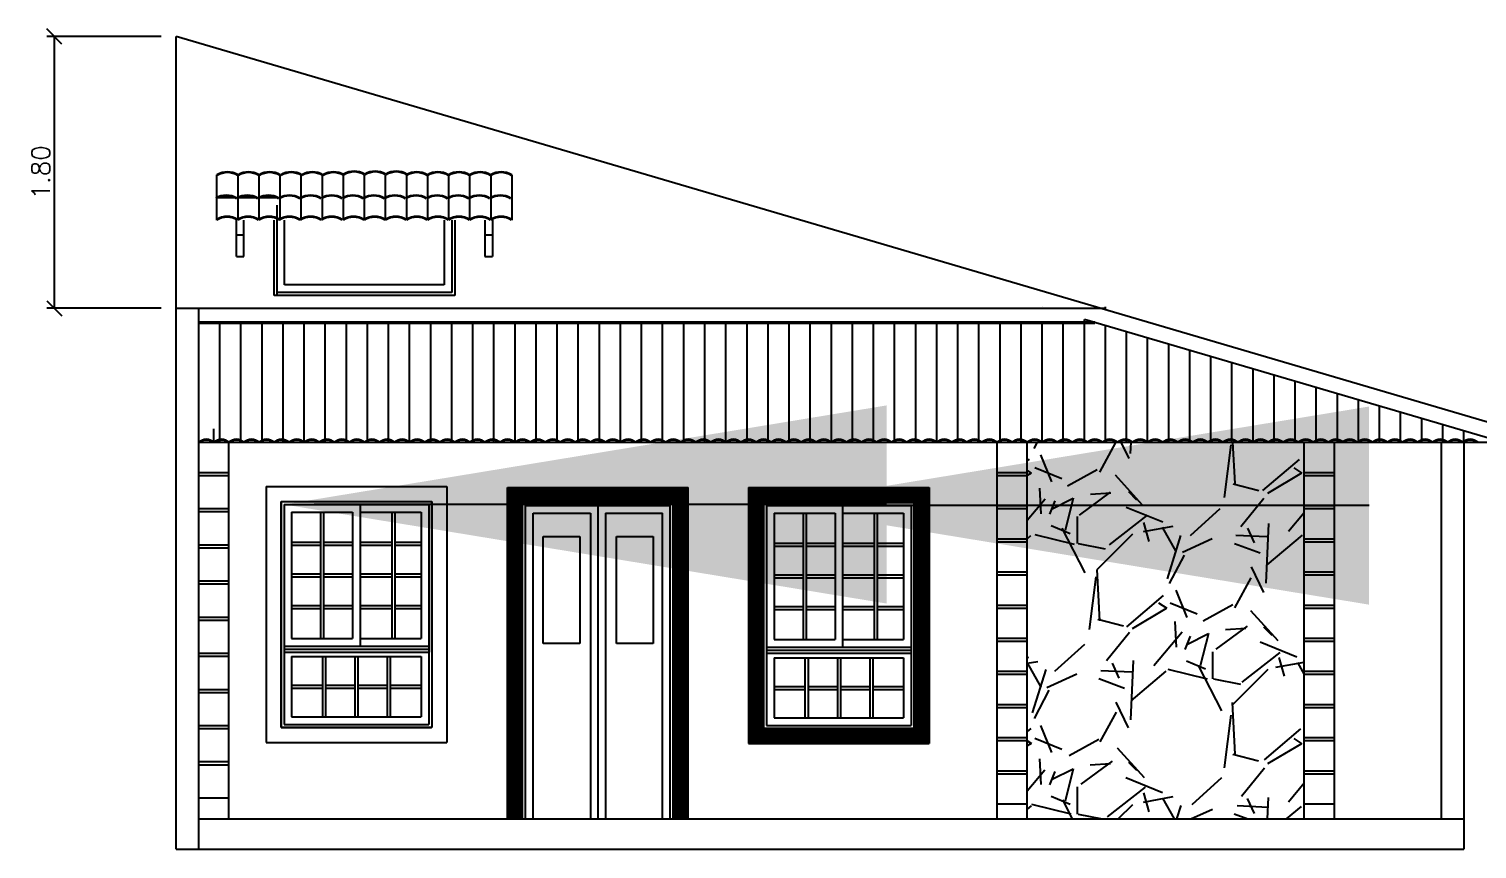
# Model space of a CAD drawing. Header units: metres. Extents: x 433 to 682, y 535 to 584.
# Drawn here: x 570.48 to 580.09, y 563.95 to 569.39 of the extents above; entities that cross this region are included whole.
import ezdxf
from ezdxf import colors
from ezdxf.entities.mleader import LeaderData, LeaderLine
from ezdxf.math import Vec2, Vec3

# ---------------------------------------------------------------- set-up
doc = ezdxf.new("R2010")
doc.units = ezdxf.units.M
doc.linetypes.add('ACAD_ISO02W100', pattern=[15, 12, -3])
for name, color, linetype in [('ARQ-ESQ-01', 1, 'ACAD_ISO02W100'), ('ARQ-HACHURA', 252, 'Continuous'), ('ARQ_ALVENARIA', 4, 'Continuous')]:
    doc.layers.add(name, color=color, linetype=linetype)
doc.styles.add('ROMANS', font='romans.shx')
doc.dimstyles.new('1-100', dxfattribs={"dimtxt": 0.12, "dimasz": 0.1, "dimexe": 0.05, "dimexo": 0.1, "dimgap": 0.03, "dimtad": 1, "dimzin": 5, "dimdsep": 46, "dimtxsty": 'ROMANS', "dimblk": 'OBLIQUE', "dimcen": 0, "dimclrd": 256, "dimclre": 256, "dimclrt": 2, "dimadec": 0, "dimazin": 0, "dimtfac": 1, "dimtofl": 0, "dimtmove": 2, "dimatfit": 3, "dimfxl": 0.04, "dimtolj": 1, "dimtzin": 1, "dimarcsym": 0})

# ---------------------------------------------------------------- blocks, each defined once
blk = doc.blocks.new('_Oblique')
at = {"color": 0, "linetype": 'ByBlock', "lineweight": -2}
blk.add_line((-0.5, -0.5), (0.5, 0.5), dxfattribs=at)
blk = doc.blocks.new('*D74')
at = {"layer": 'ARQ_ALVENARIA', "lineweight": -2, "transparency": 16777216}
for p, q in [((571.3555, 569.3449), (570.5966, 569.3449)), ((570.6466, 567.5408), (570.6466, 569.3449)), ((571.3555, 567.5408), (570.5966, 567.5408))]:
    blk.add_line(p, q, dxfattribs=at)
at = {"layer": 'DEFPOINTS', "color": 0, "transparency": 16777216}
for p in [(570.6466, 569.3449), (571.4555, 569.3449), (571.4555, 567.5408)]:
    blk.add_point(p, dxfattribs=at)
at = {"layer": 'ARQ_ALVENARIA', "lineweight": -2, "transparency": 16777216, "xscale": 0.1, "yscale": 0.1, "zscale": 0.1}
for p, rotation in [((570.6466, 569.3449), 90), ((570.6466, 567.5408), 270)]:
    blk.add_blockref('_Oblique', p, dxfattribs=dict(at, rotation=rotation))
at = {"layer": 'ARQ_ALVENARIA', "color": 2, "transparency": 16777216, "insert": (570.5566, 568.4429), "char_height": 0.12, "attachment_point": 5, "rotation": 90, "style": 'ROMANS'}
blk.add_mtext('\\A1;1.80', dxfattribs=at)

msp = doc.modelspace()

# ---------------------------------------------------------------- hatches: boundary and pattern name
at = {"layer": 'ARQ-HACHURA'}
h = msp.add_hatch(dxfattribs=at)
h.set_pattern_fill('GRAVEL', color=256, scale=0.05, angle=45, style=0)
h.set_pattern_definition([(273.0128, (-0.25145, 1.5446), (0.898029439, -15.266451441), [0.1708605, -16.91525]), (229.9697, (-0.242467, 1.37398), (9.878305503, 11.6743440524), [0.2932025, -29.027]), (177.5104, (-0.43105, 1.14947), (18.858540969, -0.898041796), [0.206741, -20.46735]), (312.2737, (-0.556776, 0.574736), (-17.06248475, 18.8585281754), [0.2670025, -26.4332]), (337.8337, (-0.37717, 0.37717), (-15.2664542805, 6.2861726643), [0.261817, -25.9199]), (42.2737, (-0.134704, 0.27839), (-18.8585281754, -17.06248475), [0.2670025, -26.4332]), (82.6942, (0.06286, 0.457993), (-2.6940922174, -20.6545884485), [0.353097, -34.95655]), (117.2553, (0.107763, 0.808223), (-13.470377337, 26.042761055), [0.33336, -33.00265]), (166.4296, (-0.0449, 1.10457), (-18.858525973, 4.4901124776), [0.2679065, -26.52275]), (220.2364, (-0.30533, 1.16743), (10.776291158, 8.98025679), [0.3058565, -14.98695]), (267.3974, (-0.538815, 0.969868), (-0.8980387878, -20.6545765513), [0.395539, -39.1584]), (183.8141, (0.34125, 1.4548), (-11.674320665, -0.898029896), [0.1350025, -13.3653]), (216.4692, (0.206546, 1.44582), (13.4703708865, 9.878259387), [0.256841, -25.4273]), (270, (0, 1.2932), (0.898025, -0.898025), [0.1796045, -1.616445]), (248.1986, (-0.17062, 1.33806), (2.694084102, 6.2862023), [0.0967205, -9.5753]), (336.8014, (-0.20655, 1.24826), (-3.592104814, 1.79605233), [0.136783, -6.7024]), (75.9638, (-0.08082, 1.19437), (0.89802137, 4.490126616), [0.22216, -7.18315]), (206.5651, (-0.02694, 1.4099), (2.69407632, 0.89802777), [0.1606435, -3.85545]), (61.3895, (-0.7274, 0.7274), (6.286189843, 11.674332308), [0.225044, -22.2794]), (115.3462, (-0.61964, 0.92497), (6.286175325, -13.470360203), [0.1887995, -18.6911]), (338.1986, (-0.20655, 1.5895), (-6.2862023, 2.694084102), [0.19344, -9.4786]), (28.6105, (-0.02694, 1.51766), (-11.674332308, -6.286189843), [0.225044, -22.2794]), (24.444, (-0.17062, 0.17062), (-6.28618268, -2.69408459), [0.2170175, -10.63385]), (339.7751, (0.02694, 0.26043), (-14.368394743, 5.38815955), [0.181836, -18.0018]), (111.8014, (0.70046, 0.70046), (-2.694084102, 6.2862023), [0.19344, -9.4786]), (62.354, (0.62862, 0.880065), (-8.082236557, -15.266430618), [0.2128915, -21.0762]), (114.444, (0.26043, 0.26043), (2.69408459, -6.28618268), [0.108509, -10.7424]), (146.3099, (0.64658, 0.64658), (-4.49011212, 2.694069765), [0.0647575, -6.411]), (210.9638, (0.5927, 0.6825), (3.59210279, 1.79605467), [0.261817, -4.974525]), (231.009, (0.36819, 0.547796), (8.0822193635, 9.8782663935), [0.2426335, -24.0207]), (348.6901, (1e-16, 1.11355), (-2.69407541, 0.89802357), [0.183162, -4.39589]), (38.1572, (0.179605, 1.07763), (17.0625009872, 13.470382451), [0.3197785, -31.658]), (105.9454, (0.43105, 1.2752), (2.694070205, -9.87825839), [0.130754, -12.9447]), (135, (0.3951, 1.4009), (-1.7960512, 1e-16), [0.0762, -1.1938]), (165.2564, (0.32329, 0.55678), (9.87827095, -2.694081279), [0.1764335, -17.46695]), (93.0128, (0.15266, 0.60168), (-0.898029439, 15.266451441), [0.3417215, -16.7444]), (45, (0.1347, 0.9429), (1e-16, 1.7960512), [0.3302, -0.9398]), (10.3048, (0.36819, 1.17641), (-15.266420444, -2.694060679), [0.200805, -19.87965]), (299.0546, (0.56576, 1.21233), (2.694083103, -4.49013891), [0.1849145, -9.06085]), (252.646, (0.65556, 1.05069), (-8.082218868, -26.042742406), [0.3010725, -29.80625]), (220.4261, (0.565756, 0.76332), (-12.5723569134, -10.7763143787), [0.3185145, -31.5329]), (220.4261, (0.565756, 0.76332), (-12.5723569134, -10.7763143787), [0.3185145, -31.5329])])
h.paths.add_polyline_path([(578.9455, 566.6508), (577.1055, 566.6508), (577.1055, 564.1508), (578.9455, 564.1508)])
h = msp.add_hatch(dxfattribs=at)
h.set_pattern_fill('_USER', color=256, scale=0.01, angle=45, style=0, pattern_type=0)
h.set_pattern_definition([(45, (0, 0), (-0.00707106781, 0.00707106781), [])])
h.paths.add_polyline_path([(573.6555, 564.1508), (573.7555, 564.1508), (573.7555, 566.2508), (574.7555, 566.2508), (574.7555, 564.1508), (574.8555, 564.1508), (574.8555, 566.3508), (573.6555, 566.3508)])
h = msp.add_hatch(dxfattribs=at)
h.set_pattern_fill('_USER', color=256, scale=0.01, angle=45, style=0, pattern_type=0)
h.set_pattern_definition([(45, (0, 1.560754), (-0.00707106781, 0.00707106781), [])])
h.paths.add_polyline_path([(576.4555, 566.3508), (575.2555, 566.3508), (575.2555, 564.6508), (576.4555, 564.6508)])
h.paths.add_polyline_path([(575.3555, 564.7508), (576.3555, 564.7508), (576.3555, 566.2508), (575.3555, 566.2508)], flags=16)

# ---------------------------------------------------------------- linework, layer by layer
at = {"layer": 'ARQ-ESQ-01'}
for p, q in [((572.1255, 567.6261), (572.1255, 568.2261)), ((571.8555, 567.8852), (571.8555, 568.1261)), ((571.9055, 567.8852), (571.9055, 568.1261)), ((572.1055, 567.6261), (572.1055, 568.1261)), ((572.1755, 567.6961), (572.1755, 568.1261)), ((573.2355, 568.1261), (573.2355, 567.6961)), ((573.2855, 568.1261), (573.2855, 567.6461)), ((573.3055, 568.1261), (573.3055, 567.6261)), ((573.5055, 568.1261), (573.5055, 567.8852)), ((573.5555, 568.1261), (573.5555, 567.8852)), ((571.8555, 568.0285), (571.9055, 568.0285)), ((573.5055, 568.0285), (573.5555, 568.0285)), ((571.8555, 567.8852), (571.9055, 567.8852)), ((573.5055, 567.8852), (573.5555, 567.8852)), ((573.2355, 567.6961), (572.1755, 567.6961)), ((573.3055, 567.6261), (572.1055, 567.6261)), ((573.2855, 567.6461), (572.1255, 567.6461)), ((571.7055, 566.6508), (571.7055, 566.7401)), ((572.1518, 565.2581), (572.1518, 566.2581)), ((572.1518, 566.2581), (573.1518, 566.2581)), ((572.1518, 566.2581), (572.1518, 564.7581)), ((572.1518, 566.2581), (573.1518, 566.2581)), ((572.1518, 566.2581), (573.1518, 566.2581)), ((572.1518, 564.7581), (572.1518, 566.2581)), ((572.1718, 566.2381), (572.1718, 564.7781)), ((572.1718, 566.2381), (573.1318, 566.2381)), ((572.6768, 566.2381), (572.6768, 565.2981)), ((573.1318, 566.2381), (573.1318, 564.7781)), ((573.1518, 565.2581), (573.1518, 566.2581)), ((573.1518, 566.2581), (573.1518, 564.7581)), ((573.1518, 566.2581), (573.1518, 564.7581)), ((573.7555, 564.1508), (573.7555, 566.2508)), ((573.7555, 566.2508), (574.7555, 566.2508)), ((573.7755, 566.2308), (574.7355, 566.2308)), ((573.7755, 564.1508), (573.7755, 566.2308)), ((574.2555, 566.2308), (574.2555, 564.1508)), ((574.7355, 564.1508), (574.7355, 566.2308)), ((574.7555, 564.1508), (574.7555, 566.2508)), ((575.3555, 566.2508), (576.3555, 566.2508)), ((575.3555, 565.2508), (575.3555, 566.2508)), ((575.3555, 566.2508), (575.3555, 564.7508)), ((575.3555, 566.2508), (576.3555, 566.2508)), ((575.3555, 566.2508), (576.3555, 566.2508)), ((575.3555, 565.2508), (575.3555, 566.2508)), ((575.3555, 566.2508), (575.3555, 564.7508)), ((575.3555, 566.2508), (576.3555, 566.2508)), ((575.3555, 566.2508), (576.3555, 566.2508)), ((575.3555, 564.7508), (575.3555, 566.2508)), ((575.3755, 566.2308), (575.3755, 564.7708)), ((575.3755, 566.2308), (576.3355, 566.2308)), ((575.8805, 566.2308), (575.8805, 565.2908)), ((576.3355, 566.2308), (576.3355, 564.7708)), ((576.3555, 565.2508), (576.3555, 566.2508)), ((576.3555, 566.2508), (576.3555, 564.7508)), ((576.3555, 565.2508), (576.3555, 566.2508)), ((576.3555, 566.2508), (576.3555, 564.7508)), ((576.3555, 566.2508), (576.3555, 564.7508)), ((572.2218, 566.1881), (572.2218, 565.3481)), ((572.2218, 566.1881), (572.6268, 566.1881)), ((572.4143, 566.1881), (572.4143, 565.3481)), ((572.4343, 566.1881), (572.4343, 565.3481)), ((572.6268, 566.1881), (572.6268, 565.3481)), ((572.6768, 566.1881), (573.0818, 566.1881)), ((572.8868, 566.1881), (572.8868, 565.3481)), ((572.9068, 566.1881), (572.9068, 565.3481)), ((573.0818, 566.1881), (573.0818, 565.3481)), ((573.0818, 566.1881), (573.0818, 565.3481)), ((573.8255, 564.1508), (573.8255, 566.1808)), ((573.8255, 566.1808), (574.2055, 566.1808)), ((574.2055, 566.1808), (574.2055, 564.1508)), ((574.3055, 566.1808), (574.3055, 564.1508)), ((574.3055, 566.1808), (574.6855, 566.1808)), ((574.6855, 564.1508), (574.6855, 566.1808)), ((575.4255, 566.1808), (575.4255, 565.3408)), ((575.4255, 566.1808), (575.8305, 566.1808)), ((575.618, 566.1808), (575.618, 565.3408)), ((575.638, 566.1808), (575.638, 565.3408)), ((575.8305, 566.1808), (575.8305, 565.3408)), ((575.8805, 566.1808), (576.2855, 566.1808)), ((576.0905, 566.1808), (576.0905, 565.3408)), ((576.1105, 566.1808), (576.1105, 565.3408)), ((576.2855, 566.1808), (576.2855, 565.3408)), ((576.2855, 566.1808), (576.2855, 565.3408)), ((572.2218, 565.9881), (572.4143, 565.9881)), ((572.2218, 565.9681), (572.4143, 565.9681)), ((572.4343, 565.9881), (572.6268, 565.9881)), ((572.4343, 565.9681), (572.6268, 565.9681)), ((572.6768, 565.9881), (572.8868, 565.9881)), ((572.6768, 565.9681), (572.8868, 565.9681)), ((572.9068, 565.9881), (573.0818, 565.9881)), ((572.9068, 565.9681), (573.0818, 565.9681)), ((575.4255, 565.9808), (575.618, 565.9808)), ((575.4255, 565.9608), (575.618, 565.9608)), ((575.638, 565.9808), (575.8305, 565.9808)), ((575.638, 565.9608), (575.8305, 565.9608)), ((575.8805, 565.9808), (576.0905, 565.9808)), ((575.8805, 565.9608), (576.0905, 565.9608)), ((576.1105, 565.9808), (576.2855, 565.9808)), ((576.1105, 565.9608), (576.2855, 565.9608)), ((572.2218, 565.7781), (572.4143, 565.7781)), ((572.2218, 565.7581), (572.4143, 565.7581)), ((572.4343, 565.7781), (572.6268, 565.7781)), ((572.4343, 565.7581), (572.6268, 565.7581)), ((572.6768, 565.7781), (572.8868, 565.7781)), ((572.6768, 565.7581), (572.8868, 565.7581)), ((572.9068, 565.7781), (573.0818, 565.7781)), ((572.9068, 565.7581), (573.0818, 565.7581)), ((575.4255, 565.7708), (575.618, 565.7708)), ((575.4255, 565.7508), (575.618, 565.7508)), ((575.638, 565.7708), (575.8305, 565.7708)), ((575.638, 565.7508), (575.8305, 565.7508)), ((575.8805, 565.7708), (576.0905, 565.7708)), ((575.8805, 565.7508), (576.0905, 565.7508)), ((576.1105, 565.7708), (576.2855, 565.7708)), ((576.1105, 565.7508), (576.2855, 565.7508)), ((572.2218, 565.5681), (572.4143, 565.5681)), ((572.4343, 565.5681), (572.6268, 565.5681)), ((572.6768, 565.5681), (572.8868, 565.5681)), ((572.9068, 565.5681), (573.0818, 565.5681)), ((575.4255, 565.5608), (575.618, 565.5608)), ((575.638, 565.5608), (575.8305, 565.5608)), ((575.8805, 565.5608), (576.0905, 565.5608)), ((576.1105, 565.5608), (576.2855, 565.5608)), ((572.2218, 565.5481), (572.4143, 565.5481)), ((572.4343, 565.5481), (572.6268, 565.5481)), ((572.6768, 565.5481), (572.8868, 565.5481)), ((572.9068, 565.5481), (573.0818, 565.5481)), ((575.4255, 565.5408), (575.618, 565.5408)), ((575.638, 565.5408), (575.8305, 565.5408)), ((575.8805, 565.5408), (576.0905, 565.5408)), ((576.1105, 565.5408), (576.2855, 565.5408)), ((572.1718, 565.2981), (573.1318, 565.2981)), ((572.1718, 565.2781), (573.1318, 565.2781)), ((572.2218, 565.3481), (572.6268, 565.3481)), ((572.6768, 565.3481), (573.0818, 565.3481)), ((575.3755, 565.2908), (576.3355, 565.2908)), ((575.3755, 565.2708), (576.3355, 565.2708)), ((575.4255, 565.3408), (575.8305, 565.3408)), ((575.8805, 565.3408), (576.2855, 565.3408)), ((572.1718, 565.2581), (573.1318, 565.2581)), ((572.2218, 565.2281), (572.2218, 564.8281)), ((572.2218, 565.2281), (573.0818, 565.2281)), ((572.4268, 565.2281), (572.4268, 564.8281)), ((572.4468, 565.2281), (572.4468, 564.8281)), ((572.6418, 565.2281), (572.6418, 564.8281)), ((572.6618, 565.2281), (572.6618, 564.8281)), ((572.8568, 565.2281), (572.8568, 564.8281)), ((572.8768, 565.2281), (572.8768, 564.8281)), ((573.0818, 565.2281), (573.0818, 564.8281)), ((575.3755, 565.2508), (576.3355, 565.2508)), ((575.4255, 565.2208), (575.4255, 564.8208)), ((575.4255, 565.2208), (576.2855, 565.2208)), ((575.6305, 565.2208), (575.6305, 564.8208)), ((575.6505, 565.2208), (575.6505, 564.8208)), ((575.8455, 565.2208), (575.8455, 564.8208)), ((575.8655, 565.2208), (575.8655, 564.8208)), ((576.0605, 565.2208), (576.0605, 564.8208)), ((576.0805, 565.2208), (576.0805, 564.8208)), ((576.2855, 565.2208), (576.2855, 564.8208)), ((572.2218, 565.0381), (572.4268, 565.0381)), ((572.2218, 565.0181), (572.4268, 565.0181)), ((572.4468, 565.0381), (572.6418, 565.0381)), ((572.4468, 565.0181), (572.6418, 565.0181)), ((572.6618, 565.0381), (572.8568, 565.0381)), ((572.6618, 565.0181), (572.8568, 565.0181)), ((572.8768, 565.0381), (573.0818, 565.0381)), ((572.8768, 565.0181), (573.0818, 565.0181)), ((575.4255, 565.0308), (575.6305, 565.0308)), ((575.4255, 565.0108), (575.6305, 565.0108)), ((575.6505, 565.0308), (575.8455, 565.0308)), ((575.6505, 565.0108), (575.8455, 565.0108)), ((575.8655, 565.0308), (576.0605, 565.0308)), ((575.8655, 565.0108), (576.0605, 565.0108)), ((576.0805, 565.0308), (576.2855, 565.0308)), ((576.0805, 565.0108), (576.2855, 565.0108)), ((572.2218, 564.8281), (573.0818, 564.8281)), ((575.4255, 564.8208), (576.2855, 564.8208)), ((572.1518, 564.7581), (573.1504, 564.7581)), ((573.1518, 564.7581), (572.1518, 564.7581)), ((572.1718, 564.7781), (573.1318, 564.7781)), ((575.3555, 564.7508), (576.3541, 564.7508)), ((575.3555, 564.7508), (576.3541, 564.7508)), ((576.3555, 564.7508), (575.3555, 564.7508)), ((575.3755, 564.7708), (576.3355, 564.7708))]:
    msp.add_line(p, q, dxfattribs=at)
for points in [[(573.8912, 566.0256), (574.1351, 566.0256), (574.1351, 565.315), (573.8912, 565.315)], [(574.3791, 566.0256), (574.6231, 566.0256), (574.6231, 565.315), (574.3791, 565.315)]]:
    msp.add_lwpolyline(points, close=True, dxfattribs=at)
at = {"layer": 'ARQ_ALVENARIA'}
for p, q in [((580.6141, 566.6508), (571.4555, 569.3449)), ((571.4555, 563.9508), (571.4555, 569.3449)), ((571.7259, 568.2261), (571.7259, 568.4261)), ((571.7259, 568.1261), (571.7259, 568.4261)), ((571.8659, 568.1261), (571.8659, 568.4261)), ((572.0059, 568.1261), (572.0059, 568.4261)), ((572.1459, 568.1261), (572.1459, 568.4261)), ((572.2859, 568.1261), (572.2859, 568.4261)), ((572.4259, 568.1261), (572.4259, 568.4261)), ((572.5659, 568.1261), (572.5659, 568.4261)), ((572.7059, 568.1261), (572.7059, 568.4261)), ((572.8459, 568.1261), (572.8459, 568.4261)), ((572.9859, 568.1261), (572.9859, 568.4261)), ((573.1259, 568.1261), (573.1259, 568.4261)), ((573.2659, 568.1261), (573.2659, 568.4261)), ((573.4059, 568.1261), (573.4059, 568.4261)), ((573.5459, 568.1261), (573.5459, 568.4261)), ((573.6859, 568.1261), (573.6859, 568.4261)), ((571.7259, 568.2761), (572.1459, 568.2761)), ((571.4555, 567.5408), (577.6255, 567.5408)), ((571.6055, 563.9508), (571.6055, 567.5408)), ((577.2055, 567.5493), (577.2055, 567.5508)), ((577.6255, 567.5299), (577.6255, 567.5508)), ((571.6055, 567.4508), (577.5546, 567.4508)), ((571.6055, 567.4408), (577.5546, 567.4408)), ((571.7455, 566.6508), (571.7455, 567.4508)), ((571.8855, 566.6508), (571.8855, 567.4508)), ((572.0255, 566.6508), (572.0255, 567.4508)), ((572.1655, 566.6508), (572.1655, 567.4508)), ((572.3055, 566.6508), (572.3055, 567.4508)), ((572.4455, 566.6508), (572.4455, 567.4508)), ((572.5855, 566.6508), (572.5855, 567.4508)), ((572.7255, 566.6508), (572.7255, 567.4508)), ((572.8655, 566.6508), (572.8655, 567.4508)), ((573.0055, 566.6508), (573.0055, 567.4508)), ((573.1455, 566.6508), (573.1455, 567.4508)), ((573.2855, 566.6508), (573.2855, 567.4508)), ((573.4255, 566.6508), (573.4255, 567.4508)), ((573.5655, 566.6508), (573.5655, 567.4508)), ((573.7055, 566.6508), (573.7055, 567.4508)), ((573.8455, 566.6508), (573.8455, 567.4508)), ((573.8455, 566.6508), (573.8455, 567.4508)), ((573.9855, 566.6508), (573.9855, 567.4508)), ((574.1055, 567.4408), (574.1055, 567.4508)), ((574.1255, 566.6508), (574.1255, 567.4508)), ((574.2655, 566.6508), (574.2655, 567.4508)), ((574.4055, 566.6508), (574.4055, 567.4508)), ((574.5455, 566.6508), (574.5455, 567.4508)), ((574.6855, 566.6508), (574.6855, 567.4508)), ((574.8255, 566.6508), (574.8255, 567.4508)), ((574.9655, 566.6508), (574.9655, 567.4508)), ((575.1055, 566.6508), (575.1055, 567.4508)), ((575.2455, 566.6508), (575.2455, 567.4508)), ((575.3855, 566.6508), (575.3855, 567.4508)), ((575.5255, 566.6508), (575.5255, 567.4508)), ((575.6655, 566.6508), (575.6655, 567.4508)), ((575.8055, 566.6508), (575.8055, 567.4508)), ((575.9455, 566.6508), (575.9455, 567.4508)), ((576.0855, 566.6508), (576.0855, 567.4508)), ((576.2255, 566.6508), (576.2255, 567.4508)), ((576.2255, 566.6508), (576.2255, 567.4508)), ((576.3655, 566.6508), (576.3655, 567.4508)), ((576.5055, 566.6508), (576.5055, 567.4508)), ((576.6455, 566.6508), (576.6455, 567.4508)), ((576.7855, 566.6508), (576.7855, 567.4508)), ((576.9255, 566.6508), (576.9255, 567.4508)), ((577.0655, 566.6508), (577.0655, 567.4508)), ((577.2055, 566.6508), (577.2055, 567.4508)), ((577.3455, 566.6508), (577.3455, 567.4508)), ((577.4855, 566.6508), (577.4855, 567.4669)), ((577.4855, 566.6508), (577.4855, 567.4669)), ((580.2598, 566.6508), (577.4855, 567.4669)), ((577.6255, 566.6508), (577.6255, 567.4257)), ((577.7655, 566.6508), (577.7655, 567.3845)), ((577.9055, 566.6508), (577.9055, 567.3433)), ((578.0455, 566.6508), (578.0455, 567.3022)), ((578.1855, 566.6508), (578.1855, 567.261)), ((578.3255, 566.6508), (578.3255, 567.2198)), ((578.3255, 566.6508), (578.3255, 567.2198)), ((578.4655, 566.6508), (578.4655, 567.1786)), ((578.6055, 566.6508), (578.6055, 567.1374)), ((578.6055, 566.6508), (578.6055, 567.1374)), ((578.7455, 566.6508), (578.7455, 567.0962)), ((578.8855, 566.6508), (578.8855, 567.0551)), ((579.0255, 566.6508), (579.0255, 567.0139)), ((579.1655, 566.6508), (579.1655, 566.9727)), ((579.3055, 566.6508), (579.3055, 566.9315)), ((579.4455, 566.6508), (579.4455, 566.8903)), ((579.5855, 566.6508), (579.5855, 566.8491)), ((579.7255, 566.6508), (579.7255, 566.808)), ((579.8655, 566.6508), (579.8655, 566.7668)), ((580.0055, 566.6508), (580.0055, 566.7256)), ((571.6055, 566.6508), (580.6141, 566.6508)), ((571.8055, 564.1508), (571.8055, 566.6508)), ((576.9055, 564.1508), (576.9055, 566.6508)), ((577.1055, 564.1508), (577.1055, 566.6508)), ((578.9455, 564.1508), (578.9455, 566.6508)), ((579.1455, 564.1508), (579.1455, 566.6508)), ((579.8555, 566.6508), (579.8555, 564.1508)), ((580.0055, 566.6508), (580.0055, 563.9508)), ((571.6055, 566.4508), (571.8055, 566.4508)), ((571.6055, 566.4308), (571.8055, 566.4308)), ((576.9055, 566.4508), (577.1055, 566.4508)), ((576.9055, 566.4308), (577.1055, 566.4308)), ((578.9455, 566.4508), (579.1455, 566.4508)), ((578.9455, 566.4308), (579.1455, 566.4308)), ((572.0518, 566.3581), (573.2518, 566.3581)), ((572.0518, 566.3581), (572.0518, 564.6581)), ((573.2518, 566.3581), (573.2518, 564.6581)), ((573.6555, 566.3508), (574.8555, 566.3508)), ((573.6555, 564.1508), (573.6555, 566.3508)), ((574.8555, 564.1508), (574.8555, 566.3508)), ((575.2555, 566.3508), (575.2555, 564.6508)), ((575.2555, 566.3508), (576.4555, 566.3508)), ((576.4555, 566.3508), (576.4555, 564.6508)), ((576.9055, 566.2308), (577.1055, 566.2308)), ((576.9055, 566.2308), (577.1055, 566.2308)), ((578.9455, 566.2308), (579.1455, 566.2308)), ((578.9455, 566.2308), (579.1455, 566.2308)), ((571.6055, 566.2108), (571.8055, 566.2108)), ((571.6055, 566.1908), (571.8055, 566.1908)), ((576.9055, 566.2108), (577.1055, 566.2108)), ((578.9455, 566.2108), (579.1455, 566.2108)), ((571.6055, 565.9708), (571.8055, 565.9708)), ((571.6055, 565.9508), (571.8055, 565.9508)), ((576.9055, 566.0108), (577.1055, 566.0108)), ((576.9055, 566.0108), (577.1055, 566.0108)), ((576.9055, 565.9908), (577.1055, 565.9908)), ((578.9455, 566.0108), (579.1455, 566.0108)), ((578.9455, 566.0108), (579.1455, 566.0108)), ((578.9455, 565.9908), (579.1455, 565.9908)), ((576.9055, 565.7908), (577.1055, 565.7908)), ((576.9055, 565.7908), (577.1055, 565.7908)), ((576.9055, 565.7708), (577.1055, 565.7708)), ((578.9455, 565.7908), (579.1455, 565.7908)), ((578.9455, 565.7908), (579.1455, 565.7908)), ((578.9455, 565.7708), (579.1455, 565.7708)), ((571.6055, 565.7308), (571.8055, 565.7308)), ((571.6055, 565.7108), (571.8055, 565.7108)), ((576.9055, 565.5708), (577.1055, 565.5708)), ((576.9055, 565.5708), (577.1055, 565.5708)), ((576.9055, 565.5508), (577.1055, 565.5508)), ((578.9455, 565.5708), (579.1455, 565.5708)), ((578.9455, 565.5708), (579.1455, 565.5708)), ((578.9455, 565.5508), (579.1455, 565.5508)), ((571.6055, 565.4908), (571.8055, 565.4908)), ((571.6055, 565.4708), (571.8055, 565.4708)), ((576.9055, 565.3508), (577.1055, 565.3508)), ((576.9055, 565.3508), (577.1055, 565.3508)), ((576.9055, 565.3308), (577.1055, 565.3308)), ((578.9455, 565.3508), (579.1455, 565.3508)), ((578.9455, 565.3508), (579.1455, 565.3508)), ((578.9455, 565.3308), (579.1455, 565.3308)), ((571.6055, 565.2508), (571.8055, 565.2508)), ((571.6055, 565.2308), (571.8055, 565.2308)), ((576.9055, 565.1308), (577.1055, 565.1308)), ((576.9055, 565.1308), (577.1055, 565.1308)), ((576.9055, 565.1108), (577.1055, 565.1108)), ((578.9455, 565.1308), (579.1455, 565.1308)), ((578.9455, 565.1308), (579.1455, 565.1308)), ((578.9455, 565.1108), (579.1455, 565.1108)), ((571.6055, 565.0108), (571.8055, 565.0108)), ((571.6055, 564.9908), (571.8055, 564.9908)), ((576.9055, 564.9108), (577.1055, 564.9108)), ((576.9055, 564.9108), (577.1055, 564.9108)), ((576.9055, 564.8908), (577.1055, 564.8908)), ((578.9455, 564.9108), (579.1455, 564.9108)), ((578.9455, 564.9108), (579.1455, 564.9108)), ((578.9455, 564.8908), (579.1455, 564.8908)), ((571.6055, 564.7708), (571.8055, 564.7708)), ((571.6055, 564.7508), (571.8055, 564.7508)), ((576.9055, 564.6908), (577.1055, 564.6908)), ((576.9055, 564.6908), (577.1055, 564.6908)), ((578.9426, 564.6908), (579.1455, 564.6908)), ((578.9426, 564.6908), (579.1455, 564.6908)), ((572.0518, 564.6581), (573.2518, 564.6581)), ((575.2555, 564.6508), (576.4555, 564.6508)), ((576.9055, 564.6708), (577.1055, 564.6708)), ((578.9455, 564.6708), (579.1455, 564.6708)), ((571.6055, 564.5308), (571.8055, 564.5308)), ((571.6055, 564.5108), (571.8055, 564.5108)), ((576.9055, 564.4708), (577.1055, 564.4708)), ((576.9055, 564.4708), (577.1055, 564.4708)), ((576.9055, 564.4508), (577.1055, 564.4508)), ((578.9455, 564.4708), (579.1455, 564.4708)), ((578.9455, 564.4708), (579.1455, 564.4708)), ((578.9455, 564.4508), (579.1455, 564.4508)), ((571.6055, 564.2908), (571.8055, 564.2908)), ((576.9055, 564.2508), (577.1055, 564.2508)), ((578.9455, 564.2508), (579.1455, 564.2508)), ((571.6055, 564.1508), (580.0055, 564.1508)), ((571.4555, 563.9508), (580.0055, 563.9508))]:
    msp.add_line(p, q, dxfattribs=at)
for points in [[(575.3555, 566.2508), (576.3555, 566.2508), (576.3555, 564.7508), (575.3555, 564.7508)], [(575.3555, 566.2508), (576.3541, 566.2508), (576.3541, 564.7508), (575.3555, 564.7508)]]:
    msp.add_lwpolyline(points, close=True, dxfattribs=at)
for centre, radius, start, end in [((571.7959, 568.3136), 0.1325, 58.10921, 121.89079), ((571.7959, 568.3136), 0.1275, 58.10921, 121.89079), ((571.9359, 568.3136), 0.1325, 58.10921, 121.89079), ((571.9359, 568.3136), 0.1275, 58.10921, 121.89079), ((572.0759, 568.3136), 0.1325, 58.10921, 121.89079), ((572.0759, 568.3136), 0.1275, 58.10921, 121.89079), ((572.2197, 568.3136), 0.1325, 58.10921, 121.89079), ((572.2197, 568.3136), 0.1275, 58.10921, 121.89079), ((572.3597, 568.3136), 0.1325, 58.10921, 121.89079), ((572.3597, 568.3136), 0.1275, 58.10921, 121.89079), ((572.4997, 568.3136), 0.1325, 58.10921, 121.89079), ((572.4997, 568.3136), 0.1275, 58.10921, 121.89079), ((572.637, 568.3179), 0.1325, 58.10921, 121.89079), ((572.637, 568.3179), 0.1275, 58.10921, 121.89079), ((572.777, 568.3179), 0.1325, 58.10921, 121.89079), ((572.777, 568.3179), 0.1275, 58.10921, 121.89079), ((572.917, 568.3179), 0.1325, 58.10921, 121.89079), ((572.917, 568.3179), 0.1275, 58.10921, 121.89079), ((573.0533, 568.3136), 0.1325, 58.10921, 121.89079), ((573.0533, 568.3136), 0.1275, 58.10921, 121.89079), ((573.1933, 568.3136), 0.1325, 58.10921, 121.89079), ((573.1933, 568.3136), 0.1275, 58.10921, 121.89079), ((573.3333, 568.3136), 0.1325, 58.10921, 121.89079), ((573.3333, 568.3136), 0.1275, 58.10921, 121.89079), ((573.4733, 568.3136), 0.1325, 58.10921, 121.89079), ((573.4733, 568.3136), 0.1275, 58.10921, 121.89079), ((573.6133, 568.3136), 0.1325, 58.10921, 121.89079), ((573.6133, 568.3136), 0.1275, 58.10921, 121.89079), ((571.788, 568.1591), 0.1325, 58.10921, 121.89079), ((571.788, 568.1591), 0.1275, 58.10921, 121.89079), ((571.928, 568.1591), 0.1325, 58.10921, 121.89079), ((571.928, 568.1591), 0.1275, 58.10921, 121.89079), ((572.068, 568.1591), 0.1325, 58.10921, 121.89079), ((572.068, 568.1591), 0.1275, 58.10921, 121.89079), ((572.208, 568.1591), 0.1325, 58.10921, 121.89079), ((572.208, 568.1591), 0.1275, 58.10921, 121.89079), ((572.348, 568.1591), 0.1325, 58.10921, 121.89079), ((572.348, 568.1591), 0.1275, 58.10921, 121.89079), ((572.488, 568.1591), 0.1325, 58.10921, 121.89079), ((572.488, 568.1591), 0.1275, 58.10921, 121.89079), ((572.628, 568.1591), 0.1325, 58.10921, 121.89079), ((572.628, 568.1591), 0.1275, 58.10921, 121.89079), ((572.768, 568.1591), 0.1325, 58.10921, 121.89079), ((572.768, 568.1591), 0.1275, 58.10921, 121.89079), ((572.908, 568.1591), 0.1325, 58.10921, 121.89079), ((572.908, 568.1591), 0.1275, 58.10921, 121.89079), ((573.048, 568.1591), 0.1325, 58.10921, 121.89079), ((573.048, 568.1591), 0.1275, 58.10921, 121.89079), ((573.188, 568.1591), 0.1325, 58.10921, 121.89079), ((573.188, 568.1591), 0.1275, 58.10921, 121.89079), ((573.328, 568.1591), 0.1325, 58.10921, 121.89079), ((573.328, 568.1591), 0.1275, 58.10921, 121.89079), ((573.468, 568.1591), 0.1325, 58.10921, 121.89079), ((573.468, 568.1591), 0.1275, 58.10921, 121.89079), ((573.608, 568.1591), 0.1325, 58.10921, 121.89079), ((573.608, 568.1591), 0.1275, 58.10921, 121.89079), ((571.7933, 568.0179), 0.1325, 58.10921, 121.89079), ((571.9333, 568.0179), 0.1325, 58.10921, 121.89079), ((572.0733, 568.0179), 0.1325, 58.10921, 121.89079), ((572.208, 568.0179), 0.1325, 58.10921, 121.89079), ((572.348, 568.0179), 0.1325, 58.10921, 121.89079), ((572.488, 568.0179), 0.1325, 58.10921, 121.89079), ((572.6333, 568.0179), 0.1325, 58.10921, 121.89079), ((572.7733, 568.0179), 0.1325, 58.10921, 121.89079), ((572.9133, 568.0179), 0.1325, 58.10921, 121.89079), ((573.0533, 568.0179), 0.1325, 58.10921, 121.89079), ((573.1933, 568.0179), 0.1325, 58.10921, 121.89079), ((573.3333, 568.0179), 0.1325, 58.10921, 121.89079), ((573.4733, 568.0179), 0.1325, 58.10921, 121.89079), ((573.6133, 568.0179), 0.1325, 58.10921, 121.89079), ((571.7933, 568.0179), 0.1275, 58.10921, 121.89079), ((571.9333, 568.0179), 0.1275, 58.10921, 121.89079), ((572.0733, 568.0179), 0.1275, 58.10921, 121.89079), ((572.208, 568.0179), 0.1275, 58.10921, 121.89079), ((572.348, 568.0179), 0.1275, 58.10921, 121.89079), ((572.488, 568.0179), 0.1275, 58.10921, 121.89079), ((572.6333, 568.0179), 0.1275, 58.10921, 121.89079), ((572.7733, 568.0179), 0.1275, 58.10921, 121.89079), ((572.9133, 568.0179), 0.1275, 58.10921, 121.89079), ((573.0533, 568.0179), 0.1275, 58.10921, 121.89079), ((573.1933, 568.0179), 0.1275, 58.10921, 121.89079), ((573.3333, 568.0179), 0.1275, 58.10921, 121.89079), ((573.4733, 568.0179), 0.1275, 58.10921, 121.89079), ((573.6133, 568.0179), 0.1275, 58.10921, 121.89079), ((571.6555, 566.5983), 0.0725, 46.39718, 133.60282), ((571.6555, 566.5983), 0.0675, 51.05756, 128.94244), ((571.7555, 566.5983), 0.0725, 46.39718, 133.60282), ((571.7555, 566.5983), 0.0675, 51.05756, 128.94244), ((571.8555, 566.5983), 0.0725, 46.39718, 133.60282), ((571.8555, 566.5983), 0.0675, 51.05756, 128.94244), ((571.9555, 566.5983), 0.0725, 46.39718, 133.60282), ((571.9555, 566.5983), 0.0675, 51.05756, 128.94244), ((572.0555, 566.5983), 0.0725, 46.39718, 133.60282), ((572.0555, 566.5983), 0.0675, 51.05756, 128.94244), ((572.1555, 566.5983), 0.0725, 46.39718, 133.60282), ((572.1555, 566.5983), 0.0675, 51.05756, 128.94244), ((572.2555, 566.5983), 0.0725, 46.39718, 133.60282), ((572.2555, 566.5983), 0.0675, 51.05756, 128.94244), ((572.3555, 566.5983), 0.0725, 46.39718, 133.60282), ((572.3555, 566.5983), 0.0675, 51.05756, 128.94244), ((572.4555, 566.5983), 0.0725, 46.39718, 133.60282), ((572.4555, 566.5983), 0.0675, 51.05756, 128.94244), ((572.5555, 566.5983), 0.0725, 46.39718, 133.60282), ((572.5555, 566.5983), 0.0675, 51.05756, 128.94244), ((572.6555, 566.5983), 0.0725, 46.39718, 133.60282), ((572.6555, 566.5983), 0.0675, 51.05756, 128.94244), ((572.7555, 566.5983), 0.0725, 46.39718, 133.60282), ((572.7555, 566.5983), 0.0675, 51.05756, 128.94244), ((572.8555, 566.5983), 0.0725, 46.39718, 133.60282), ((572.8555, 566.5983), 0.0675, 51.05756, 128.94244), ((572.9555, 566.5983), 0.0725, 46.39718, 133.60282), ((572.9555, 566.5983), 0.0675, 51.05756, 128.94244), ((573.0555, 566.5983), 0.0725, 46.39718, 133.60282), ((573.0555, 566.5983), 0.0675, 51.05756, 128.94244), ((573.1555, 566.5983), 0.0725, 46.39718, 133.60282), ((573.1555, 566.5983), 0.0675, 51.05756, 128.94244), ((573.2555, 566.5983), 0.0725, 46.39718, 133.60282), ((573.2555, 566.5983), 0.0675, 51.05756, 128.94244), ((573.3555, 566.5983), 0.0725, 46.39718, 133.60282), ((573.3555, 566.5983), 0.0675, 51.05756, 128.94244), ((573.4555, 566.5983), 0.0725, 46.39718, 133.60282), ((573.4555, 566.5983), 0.0675, 51.05756, 128.94244), ((573.5555, 566.5983), 0.0725, 46.39718, 133.60282), ((573.5555, 566.5983), 0.0675, 51.05756, 128.94244), ((573.6555, 566.5983), 0.0725, 46.39718, 133.60282), ((573.6555, 566.5983), 0.0675, 51.05756, 128.94244), ((573.7555, 566.5983), 0.0725, 46.39718, 133.60282), ((573.7555, 566.5983), 0.0675, 51.05756, 128.94244), ((573.8555, 566.5983), 0.0725, 46.39718, 133.60282), ((573.8555, 566.5983), 0.0675, 51.05756, 128.94244), ((573.9555, 566.5983), 0.0725, 46.39718, 133.60282), ((573.9555, 566.5983), 0.0675, 51.05756, 128.94244), ((574.0555, 566.5983), 0.0725, 46.39718, 133.60282), ((574.0555, 566.5983), 0.0675, 51.05756, 128.94244), ((574.1555, 566.5983), 0.0725, 46.39718, 133.60282), ((574.1555, 566.5983), 0.0675, 51.05756, 128.94244), ((574.2555, 566.5983), 0.0725, 46.39718, 133.60282), ((574.2555, 566.5983), 0.0675, 51.05756, 128.94244), ((574.3555, 566.5983), 0.0725, 46.39718, 133.60282), ((574.3555, 566.5983), 0.0675, 51.05756, 128.94244), ((574.4555, 566.5983), 0.0725, 46.39718, 133.60282), ((574.4555, 566.5983), 0.0675, 51.05756, 128.94244), ((574.5555, 566.5983), 0.0725, 46.39718, 133.60282), ((574.5555, 566.5983), 0.0675, 51.05756, 128.94244), ((574.6555, 566.5983), 0.0725, 46.39718, 133.60282), ((574.6555, 566.5983), 0.0675, 51.05756, 128.94244), ((574.7555, 566.5983), 0.0725, 46.39718, 133.60282), ((574.7555, 566.5983), 0.0675, 51.05756, 128.94244), ((574.8555, 566.5983), 0.0725, 46.39718, 133.60282), ((574.8555, 566.5983), 0.0675, 51.05756, 128.94244), ((574.9555, 566.5983), 0.0725, 46.39718, 133.60282), ((574.9555, 566.5983), 0.0675, 51.05756, 128.94244), ((575.0555, 566.5983), 0.0725, 46.39718, 133.60282), ((575.0555, 566.5983), 0.0675, 51.05756, 128.94244), ((575.1555, 566.5983), 0.0725, 46.39718, 133.60282), ((575.1555, 566.5983), 0.0675, 51.05756, 128.94244), ((575.2555, 566.5983), 0.0725, 46.39718, 133.60282), ((575.2555, 566.5983), 0.0675, 51.05756, 128.94244), ((575.3555, 566.5983), 0.0725, 46.39718, 133.60282), ((575.3555, 566.5983), 0.0675, 51.05756, 128.94244), ((575.4555, 566.5983), 0.0725, 46.39718, 133.60282), ((575.4555, 566.5983), 0.0675, 51.05756, 128.94244), ((575.5555, 566.5983), 0.0725, 46.39718, 133.60282), ((575.5555, 566.5983), 0.0675, 51.05756, 128.94244), ((575.6555, 566.5983), 0.0725, 46.39718, 133.60282), ((575.6555, 566.5983), 0.0675, 51.05756, 128.94244), ((575.7555, 566.5983), 0.0725, 46.39718, 133.60282), ((575.7555, 566.5983), 0.0675, 51.05756, 128.94244), ((575.8555, 566.5983), 0.0725, 46.39718, 133.60282), ((575.8555, 566.5983), 0.0675, 51.05756, 128.94244), ((575.9555, 566.5983), 0.0725, 46.39718, 133.60282), ((575.9555, 566.5983), 0.0675, 51.05756, 128.94244), ((576.0555, 566.5983), 0.0725, 46.39718, 133.60282), ((576.0555, 566.5983), 0.0675, 51.05756, 128.94244), ((576.1555, 566.5983), 0.0725, 46.39718, 133.60282), ((576.1555, 566.5983), 0.0675, 51.05756, 128.94244), ((576.2555, 566.5983), 0.0725, 46.39718, 133.60282), ((576.2555, 566.5983), 0.0675, 51.05756, 128.94244), ((576.3555, 566.5983), 0.0725, 46.39718, 133.60282), ((576.3555, 566.5983), 0.0675, 51.05756, 128.94244), ((576.4555, 566.5983), 0.0725, 46.39718, 133.60282), ((576.4555, 566.5983), 0.0675, 51.05756, 128.94244), ((576.5555, 566.5983), 0.0725, 46.39718, 133.60282), ((576.5555, 566.5983), 0.0675, 51.05756, 128.94244), ((576.6555, 566.5983), 0.0725, 46.39718, 133.60282), ((576.6555, 566.5983), 0.0675, 51.05756, 128.94244), ((576.7555, 566.5983), 0.0725, 46.39718, 133.60282), ((576.7555, 566.5983), 0.0675, 51.05756, 128.94244), ((576.8555, 566.5983), 0.0725, 46.39718, 133.60282), ((576.8555, 566.5983), 0.0675, 51.05756, 128.94244), ((576.9555, 566.5983), 0.0725, 46.39718, 133.60282), ((576.9555, 566.5983), 0.0675, 51.05756, 128.94244), ((577.0555, 566.5983), 0.0725, 46.39718, 133.60282), ((577.0555, 566.5983), 0.0675, 51.05756, 128.94244), ((577.1555, 566.5983), 0.0725, 46.39718, 133.60282), ((577.1555, 566.5983), 0.0675, 51.05756, 128.94244), ((577.2555, 566.5983), 0.0725, 46.39718, 133.60282), ((577.2555, 566.5983), 0.0675, 51.05756, 128.94244), ((577.3555, 566.5983), 0.0725, 46.39718, 133.60282), ((577.3555, 566.5983), 0.0675, 51.05756, 128.94244), ((577.4555, 566.5983), 0.0725, 46.39718, 133.60282), ((577.4555, 566.5983), 0.0675, 51.05756, 128.94244), ((577.5555, 566.5983), 0.0725, 46.39718, 133.60282), ((577.5555, 566.5983), 0.0675, 51.05756, 128.94244), ((577.6555, 566.5983), 0.0725, 46.39718, 133.60282), ((577.6555, 566.5983), 0.0675, 51.05756, 128.94244), ((577.7555, 566.5983), 0.0725, 46.39718, 133.60282), ((577.7555, 566.5983), 0.0675, 51.05756, 128.94244), ((577.8555, 566.5983), 0.0725, 46.39718, 133.60282), ((577.8555, 566.5983), 0.0675, 51.05756, 128.94244), ((577.9555, 566.5983), 0.0725, 46.39718, 133.60282), ((577.9555, 566.5983), 0.0675, 51.05756, 128.94244), ((578.0555, 566.5983), 0.0725, 46.39718, 133.60282), ((578.0555, 566.5983), 0.0675, 51.05756, 128.94244), ((578.1555, 566.5983), 0.0725, 46.39718, 133.60282), ((578.1555, 566.5983), 0.0675, 51.05756, 128.94244), ((578.2555, 566.5983), 0.0725, 46.39718, 133.60282), ((578.2555, 566.5983), 0.0675, 51.05756, 128.94244), ((578.3555, 566.5983), 0.0725, 46.39718, 133.60282), ((578.3555, 566.5983), 0.0675, 51.05756, 128.94244), ((578.4555, 566.5983), 0.0725, 46.39718, 133.60282), ((578.4555, 566.5983), 0.0675, 51.05756, 128.94244), ((578.5555, 566.5983), 0.0725, 46.39718, 133.60282), ((578.5555, 566.5983), 0.0675, 51.05756, 128.94244), ((578.6555, 566.5983), 0.0725, 46.39718, 133.60282), ((578.6555, 566.5983), 0.0675, 51.05756, 128.94244), ((578.7555, 566.5983), 0.0725, 46.39718, 133.60282), ((578.7555, 566.5983), 0.0675, 51.05756, 128.94244), ((578.8555, 566.5983), 0.0725, 46.39718, 133.60282), ((578.8555, 566.5983), 0.0675, 51.05756, 128.94244), ((578.9555, 566.5983), 0.0725, 46.39718, 133.60282), ((578.9555, 566.5983), 0.0675, 51.05756, 128.94244), ((579.0555, 566.5983), 0.0725, 46.39718, 133.60282), ((579.0555, 566.5983), 0.0675, 51.05756, 128.94244), ((579.1555, 566.5983), 0.0725, 46.39718, 133.60282), ((579.1555, 566.5983), 0.0675, 51.05756, 128.94244), ((579.2479, 566.5983), 0.0725, 46.39718, 133.60282), ((579.2479, 566.5983), 0.0675, 51.05756, 128.94244), ((579.3479, 566.5983), 0.0725, 46.39718, 133.60282), ((579.3479, 566.5983), 0.0675, 51.05756, 128.94244), ((579.4479, 566.5983), 0.0725, 46.39718, 133.60282), ((579.4479, 566.5983), 0.0675, 51.05756, 128.94244), ((579.5479, 566.5983), 0.0725, 46.39718, 133.60282), ((579.5479, 566.5983), 0.0675, 51.05756, 128.94244), ((579.6479, 566.5983), 0.0725, 46.39718, 133.60282), ((579.6479, 566.5983), 0.0675, 51.05756, 128.94244), ((579.7479, 566.5983), 0.0725, 46.39718, 133.60282), ((579.7479, 566.5983), 0.0675, 51.05756, 128.94244), ((579.8479, 566.5983), 0.0725, 46.39718, 133.60282), ((579.8479, 566.5983), 0.0675, 51.05756, 128.94244), ((579.9479, 566.5983), 0.0725, 46.39718, 133.60282), ((579.9479, 566.5983), 0.0675, 51.05756, 128.94244), ((580.0479, 566.5983), 0.0725, 46.39718, 133.60282), ((580.0479, 566.5983), 0.0675, 51.05756, 128.94244)]:
    msp.add_arc(centre, radius, start, end, dxfattribs=at)

# ---------------------------------------------------------------- dimensions: what is measured, and where the dimension line sits
dim = msp.add_linear_dim(base=(570.6466, 569.3449), p1=(571.4555, 567.5408), p2=(571.4555, 569.3449), angle=90, dimstyle='1-100', dxfattribs=at)
dim.commit()
dim.dimension.update_dxf_attribs({"geometry": '*D74', "text_midpoint": (570.5566, 568.4429)})

# ---------------------------------------------------------------- leaders
at = {"layer": 'ARQ-ESQ-01'}
ml = msp.add_multileader_mtext('Standard', dxfattribs=at)
ml.set_content('', color=256)
ml.set_leader_properties()
ml.build(insert=Vec2(0, 0))
ml.multileader.update_dxf_attribs({"text_right_attachment_type": 6, "dogleg_length": 0.36})
ctx = ml.context
ctx.base_point, ctx.plane_origin = Vec3(572.7318, 566.2381), Vec3(572.1718, 566.2381)
ctx.right_attachment = 6
notes = []
notes.append((ctx, [(0, (1, 1, 0), (572.3718, 566.2381), (1, 0), 0.36, [(0, [(572.1718, 566.2381)], 0, [])])]))
ctx.mtext.insert, ctx.mtext.flow_direction = Vec3(574.7318, 568.2381), 5
ml = msp.add_multileader_mtext('Standard', dxfattribs=at)
ml.set_content('', color=256)
ml.set_leader_properties()
ml.build(insert=Vec2(0, 0))
ml.multileader.update_dxf_attribs({"text_right_attachment_type": 6, "dogleg_length": 0.36})
ctx = ml.context
ctx.base_point, ctx.plane_origin = Vec3(575.9355, 566.2308), Vec3(575.3755, 566.2308)
ctx.right_attachment = 6
notes.append((ctx, [(0, (1, 1, 0), (575.5755, 566.2308), (1, 0), 0.36, [(0, [(575.3755, 566.2308)], 0, [])])]))
ctx.mtext.insert, ctx.mtext.flow_direction = Vec3(577.9355, 568.2308), 5
for ctx, leaders in notes:
    for number, flags, end, landing, length, lines in leaders:
        leader = LeaderData()
        leader.index, (leader.has_last_leader_line, leader.has_dogleg_vector, leader.attachment_direction) = number, flags
        leader.last_leader_point, leader.dogleg_vector, leader.dogleg_length = Vec3(end), Vec3(landing), length
        for number, points, colour, breaks in lines:
            line = LeaderLine()
            line.index, line.vertices, line.color, line.breaks = number, Vec3.list(points), colors.encode_raw_color(colour), breaks
            leader.lines.append(line)
        ctx.leaders.append(leader)

doc.saveas('drawing.dxf')
